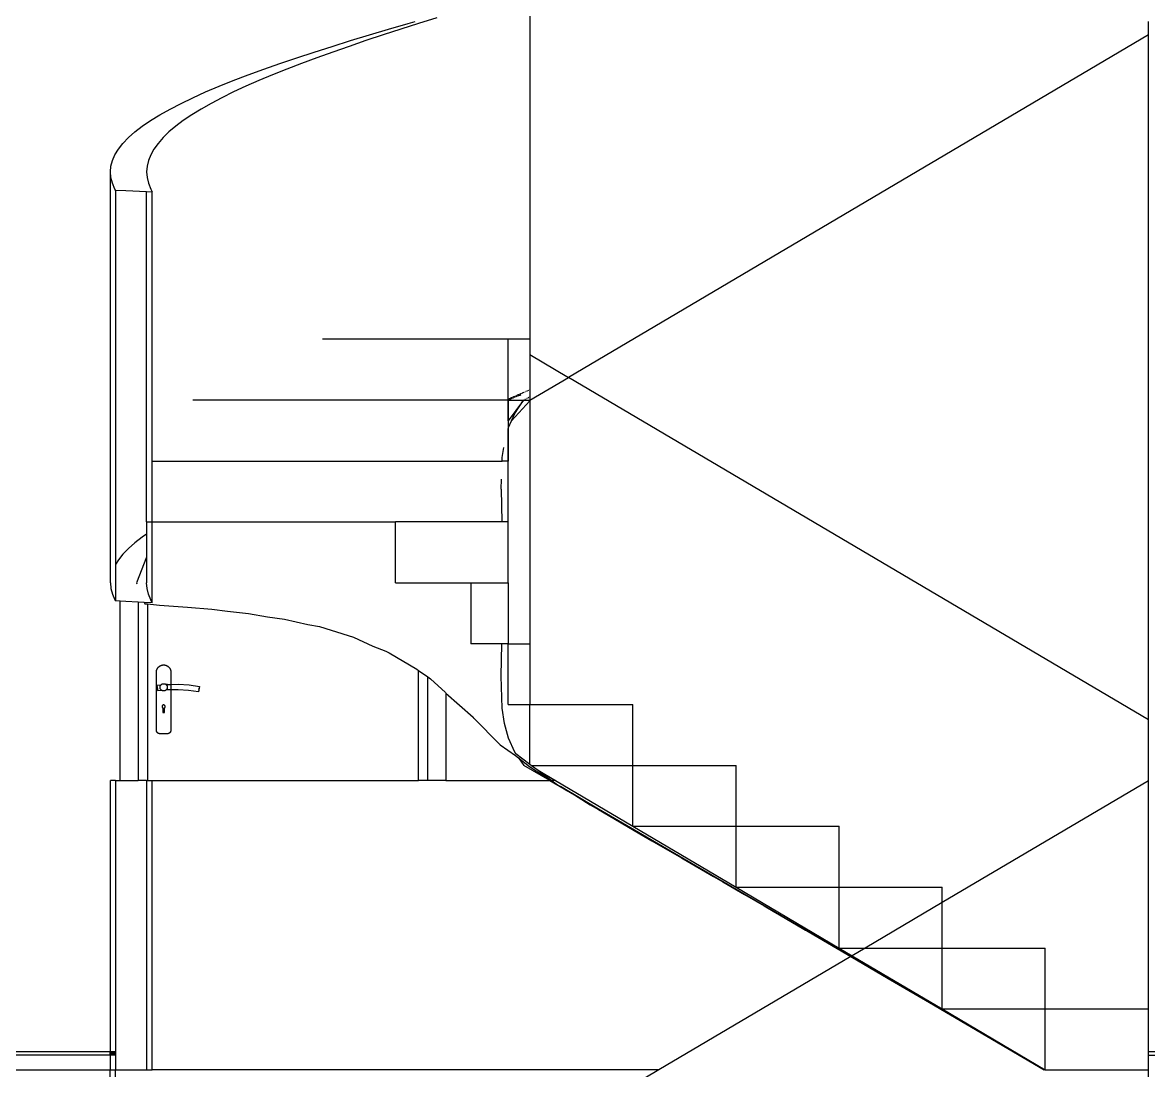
# Model space of a CAD drawing. Header units: centimetres. Extents: x -35.5 to -15.9, y -26.1 to -16.5.
# Drawn here: x -24.126 to -21.013, y -22.599 to -19.7 of the extents above; entities that cross this region are included whole.
import ezdxf

# ---------------------------------------------------------------- set-up
doc = ezdxf.new("R2010")
doc.units = ezdxf.units.CM
doc.layers.add('SectionCutEdges', color=7, linetype='Continuous')

msp = doc.modelspace()

# ---------------------------------------------------------------- linework, layer by layer
for p, q in [((-22.7235, -19.6081), (-22.7235, -20.5765)), ((-23.1142, -19.7186), (-23.0602, -19.7028)), ((-23.0311, -19.7028), (-23.0805, -19.7186)), ((-23.0602, -19.7028), (-23.041, -19.6973)), ((-22.981, -19.687), (-23.0311, -19.7028)), ((-23.2194, -19.7502), (-23.1673, -19.7344)), ((-23.1291, -19.7344), (-23.1766, -19.7502)), ((-23.1673, -19.7344), (-23.1142, -19.7186)), ((-23.0805, -19.7186), (-23.1291, -19.7344)), ((-21.0135, -19.7345), (-22.6166, -20.6817)), ((-23.3198, -19.7818), (-23.2702, -19.766)), ((-23.2702, -19.766), (-23.2194, -19.7502)), ((-23.2231, -19.766), (-23.2683, -19.7818)), ((-23.1766, -19.7502), (-23.2231, -19.766)), ((-23.4144, -19.8133), (-23.3679, -19.7976)), ((-23.3679, -19.7976), (-23.3198, -19.7818)), ((-23.3123, -19.7976), (-23.3548, -19.8133)), ((-23.2683, -19.7818), (-23.3123, -19.7976)), ((-23.4593, -19.8291), (-23.4144, -19.8133)), ((-23.3548, -19.8133), (-23.3958, -19.8291)), ((-23.5436, -19.8607), (-23.5024, -19.8449)), ((-23.5024, -19.8449), (-23.4593, -19.8291)), ((-23.4352, -19.8449), (-23.4729, -19.8607)), ((-23.3958, -19.8291), (-23.4352, -19.8449)), ((-23.62, -19.8923), (-23.5829, -19.8765)), ((-23.5829, -19.8765), (-23.5436, -19.8607)), ((-23.5088, -19.8765), (-23.5427, -19.8923)), ((-23.4729, -19.8607), (-23.5088, -19.8765)), ((-23.6878, -19.9239), (-23.6551, -19.9081)), ((-23.6551, -19.9081), (-23.62, -19.8923)), ((-23.5747, -19.9081), (-23.6047, -19.9239)), ((-23.5427, -19.8923), (-23.5747, -19.9081)), ((-21.0135, -21.6289), (-21.0135, -19.8973)), ((-23.7464, -19.9554), (-23.7183, -19.9397)), ((-23.7183, -19.9397), (-23.6878, -19.9239)), ((-23.6325, -19.9397), (-23.6582, -19.9554)), ((-23.6047, -19.9239), (-23.6325, -19.9397)), ((-23.795, -19.987), (-23.772, -19.9712)), ((-23.772, -19.9712), (-23.7464, -19.9554)), ((-23.6816, -19.9712), (-23.7026, -19.987)), ((-23.6582, -19.9554), (-23.6816, -19.9712)), ((-23.8334, -20.0186), (-23.8155, -20.0028)), ((-23.8155, -20.0028), (-23.795, -19.987)), ((-23.7214, -20.0028), (-23.7377, -20.0186)), ((-23.7026, -19.987), (-23.7214, -20.0028)), ((-23.861, -20.0502), (-23.8485, -20.0344)), ((-23.8485, -20.0344), (-23.8334, -20.0186)), ((-23.7515, -20.0344), (-23.7629, -20.0502)), ((-23.7377, -20.0186), (-23.7515, -20.0344)), ((-23.8777, -20.0817), (-23.8708, -20.066)), ((-23.8708, -20.066), (-23.861, -20.0502)), ((-23.7718, -20.066), (-23.7782, -20.0817)), ((-23.7629, -20.0502), (-23.7718, -20.066)), ((-23.8833, -20.1133), (-23.8819, -20.0975)), ((-23.8819, -20.0975), (-23.8777, -20.0817)), ((-23.782, -20.0975), (-23.7833, -20.1133)), ((-23.7782, -20.0817), (-23.782, -20.0975)), ((-23.8833, -21.2501), (-23.8833, -20.1133)), ((-23.8819, -20.1291), (-23.8833, -20.1133)), ((-23.8777, -20.1449), (-23.8819, -20.1291)), ((-23.7833, -20.1133), (-23.782, -20.1291)), ((-23.782, -20.1291), (-23.7782, -20.1449)), ((-23.8708, -20.1607), (-23.8777, -20.1449)), ((-23.869, -20.1636), (-23.8708, -20.1607)), ((-23.7833, -21.0817), (-23.7833, -20.1677)), ((-23.7782, -20.1449), (-23.7718, -20.1607)), ((-23.7718, -20.1607), (-23.7675, -20.1684)), ((-22.7833, -20.5765), (-23.2967, -20.5765)), ((-22.7833, -20.7417), (-22.7833, -20.5765)), ((-22.7235, -20.5765), (-22.7833, -20.5765)), ((-22.7235, -20.5765), (-22.7235, -20.6186)), ((-22.7235, -20.6186), (-22.6166, -20.6817)), ((-22.7235, -20.6186), (-22.7235, -20.7157)), ((-22.7235, -20.7449), (-22.6166, -20.6817)), ((-21.0135, -21.6289), (-22.6166, -20.6817)), ((-22.7608, -20.732), (-22.7585, -20.731)), ((-22.7573, -20.7305), (-22.7549, -20.7294)), ((-22.7537, -20.7289), (-22.7524, -20.7283)), ((-22.7537, -20.7316), (-22.7524, -20.7311)), ((-22.7537, -20.7317), (-22.7524, -20.7312)), ((-22.7512, -20.7278), (-22.7486, -20.7267)), ((-22.7512, -20.7306), (-22.7486, -20.7296)), ((-22.7512, -20.7307), (-22.7489, -20.7298)), ((-22.7473, -20.7261), (-22.7459, -20.7255)), ((-22.7446, -20.725), (-22.7432, -20.7244)), ((-22.7419, -20.7238), (-22.7391, -20.7226)), ((-22.7377, -20.722), (-22.7363, -20.7214)), ((-22.7349, -20.7208), (-22.7335, -20.7202)), ((-22.7321, -20.7196), (-22.7307, -20.7189)), ((-22.7292, -20.7183), (-22.7264, -20.7171)), ((-22.7249, -20.7164), (-22.7235, -20.7157)), ((-22.7235, -20.7157), (-22.7235, -20.7348)), ((-22.7833, -20.7449), (-23.6553, -20.7449)), ((-22.7833, -20.7417), (-22.783, -20.7415)), ((-22.7833, -20.7432), (-22.7833, -20.7417)), ((-22.7833, -20.7432), (-22.783, -20.7431)), ((-22.7833, -20.7434), (-22.7833, -20.7432)), ((-22.7833, -20.7434), (-22.783, -20.7433)), ((-22.7833, -20.7449), (-22.7833, -20.7434)), ((-22.7833, -20.7449), (-22.7833, -20.7449)), ((-22.7407, -20.7449), (-22.7833, -20.8021)), ((-22.7833, -20.7449), (-22.7833, -20.8021)), ((-22.7833, -20.8021), (-22.7833, -20.7449)), ((-22.7833, -20.7449), (-22.7407, -20.7449)), ((-22.7833, -20.7449), (-22.7832, -20.7449)), ((-22.7828, -20.7415), (-22.7798, -20.7402)), ((-22.7828, -20.743), (-22.7798, -20.7418)), ((-22.7828, -20.7432), (-22.7798, -20.742)), ((-22.7793, -20.7399), (-22.777, -20.7389)), ((-22.7793, -20.7416), (-22.777, -20.7407)), ((-22.7793, -20.7418), (-22.777, -20.7409)), ((-22.7763, -20.7387), (-22.7741, -20.7377)), ((-22.7763, -20.7405), (-22.7741, -20.7396)), ((-22.7763, -20.7407), (-22.7741, -20.7398)), ((-22.7743, -20.8023), (-22.7235, -20.7464)), ((-22.7734, -20.7374), (-22.7709, -20.7363)), ((-22.7734, -20.7393), (-22.7709, -20.7383)), ((-22.7734, -20.7395), (-22.7709, -20.7385)), ((-22.77, -20.7359), (-22.7681, -20.7351)), ((-22.77, -20.738), (-22.7681, -20.7373)), ((-22.77, -20.7382), (-22.7681, -20.7374)), ((-22.7671, -20.7347), (-22.7641, -20.7334)), ((-22.7671, -20.7369), (-22.7641, -20.7357)), ((-22.7671, -20.737), (-22.7641, -20.7358)), ((-22.765, -20.7814), (-22.7407, -20.7449)), ((-22.763, -20.7329), (-22.7619, -20.7324)), ((-22.763, -20.7353), (-22.7619, -20.7348)), ((-22.763, -20.7354), (-22.7619, -20.735)), ((-22.7608, -20.7344), (-22.7585, -20.7335)), ((-22.7608, -20.7345), (-22.7585, -20.7336)), ((-22.7573, -20.733), (-22.7549, -20.7321)), ((-22.7573, -20.7331), (-22.7549, -20.7322)), ((-22.7407, -20.7449), (-22.7406, -20.7448)), ((-22.7407, -20.7449), (-22.7235, -20.7449)), ((-22.7406, -20.7448), (-22.7391, -20.7439)), ((-22.7377, -20.7431), (-22.7363, -20.7423)), ((-22.7349, -20.7415), (-22.7335, -20.7407)), ((-22.7321, -20.7398), (-22.7307, -20.739)), ((-22.7292, -20.7382), (-22.7264, -20.7365)), ((-22.7249, -20.7356), (-22.7235, -20.7348)), ((-22.7235, -20.7348), (-22.7235, -20.7449)), ((-22.7235, -20.7449), (-22.7235, -20.7464)), ((-22.7235, -20.7464), (-22.7235, -21.4185)), ((-22.7743, -20.8023), (-22.765, -20.7814)), ((-22.7833, -20.8021), (-22.7833, -20.8022)), ((-22.7833, -20.8022), (-22.7833, -20.824)), ((-22.7833, -20.824), (-22.7822, -20.8203)), ((-22.7833, -20.8241), (-22.7833, -20.824)), ((-22.7833, -20.8241), (-22.7833, -20.9133)), ((-22.7833, -20.9133), (-22.7833, -20.8241)), ((-22.7822, -20.8203), (-22.7743, -20.8023)), ((-22.8, -20.9033), (-22.7959, -20.8761)), ((-23.7675, -20.9133), (-22.8059, -20.9133)), ((-22.8059, -20.9133), (-22.8004, -20.9133)), ((-22.8004, -20.9133), (-22.8, -20.9033)), ((-22.7833, -20.9133), (-22.8004, -20.9133)), ((-22.7833, -21.0817), (-22.7833, -20.9133)), ((-22.8032, -20.9913), (-22.8022, -20.9633)), ((-22.8032, -20.9913), (-22.801, -21.0812)), ((-23.7833, -21.0817), (-23.7833, -21.1158)), ((-23.7833, -21.0817), (-23.7782, -21.0817)), ((-23.7782, -21.0817), (-23.7678, -21.0817)), ((-22.7833, -21.0817), (-23.0953, -21.0817)), ((-22.7833, -21.2501), (-22.7833, -21.0817)), ((-23.795, -21.1238), (-23.8155, -21.1396)), ((-23.7833, -21.1158), (-23.795, -21.1238)), ((-23.7833, -21.1158), (-23.7833, -21.1791)), ((-23.8334, -21.1554), (-23.8485, -21.1712)), ((-23.8155, -21.1396), (-23.8334, -21.1554)), ((-23.861, -21.1869), (-23.869, -21.1998)), ((-23.8485, -21.1712), (-23.861, -21.1869)), ((-23.7833, -21.1791), (-23.811, -21.2499)), ((-23.7833, -21.1791), (-23.7833, -21.2501)), ((-23.8833, -21.2501), (-23.8819, -21.2659)), ((-23.811, -21.2499), (-23.81, -21.2525)), ((-23.782, -21.2659), (-23.7833, -21.2501)), ((-22.8864, -21.2501), (-22.7833, -21.2501)), ((-22.7833, -21.2501), (-22.7833, -21.4185)), ((-22.7833, -21.2501), (-22.7833, -21.2501)), ((-23.8819, -21.2659), (-23.8777, -21.2817)), ((-23.8777, -21.2817), (-23.8708, -21.2975)), ((-23.7782, -21.2817), (-23.782, -21.2659)), ((-23.7718, -21.2975), (-23.7782, -21.2817)), ((-23.8708, -21.2975), (-23.869, -21.3004)), ((-23.856, -21.7973), (-23.856, -21.3011)), ((-23.806, -21.3035), (-23.806, -21.7973)), ((-23.7898, -21.3042), (-23.7882, -21.3083)), ((-23.781, -21.3087), (-23.781, -21.7973)), ((-23.7675, -21.3052), (-23.7718, -21.2975)), ((-22.8032, -21.5087), (-22.801, -21.4187)), ((-22.801, -21.4187), (-22.801, -21.4185)), ((-22.7833, -21.5869), (-22.7833, -21.4185)), ((-23.7432, -21.4786), (-23.7427, -21.4785)), ((-23.7427, -21.4785), (-23.7423, -21.4783)), ((-23.7423, -21.4783), (-23.7418, -21.4782)), ((-23.7418, -21.4782), (-23.7413, -21.478)), ((-23.7413, -21.478), (-23.7408, -21.4779)), ((-23.7408, -21.4779), (-23.7404, -21.4778)), ((-23.7404, -21.4778), (-23.7399, -21.4777)), ((-23.7399, -21.4777), (-23.7394, -21.4776)), ((-23.7394, -21.4776), (-23.7389, -21.4775)), ((-23.7389, -21.4775), (-23.7384, -21.4774)), ((-23.7384, -21.4774), (-23.7379, -21.4774)), ((-23.7379, -21.4774), (-23.7375, -21.4774)), ((-23.7375, -21.4774), (-23.737, -21.4773)), ((-23.737, -21.4773), (-23.7365, -21.4773)), ((-23.7365, -21.4773), (-23.736, -21.4773)), ((-23.736, -21.4773), (-23.7355, -21.4773)), ((-23.7355, -21.4773), (-23.735, -21.4773)), ((-23.735, -21.4773), (-23.7345, -21.4774)), ((-23.7345, -21.4774), (-23.734, -21.4774)), ((-23.734, -21.4774), (-23.7335, -21.4774)), ((-23.7335, -21.4774), (-23.7331, -21.4775)), ((-23.7331, -21.4775), (-23.7326, -21.4776)), ((-23.7326, -21.4776), (-23.7321, -21.4777)), ((-23.7321, -21.4777), (-23.7316, -21.4778)), ((-23.7316, -21.4778), (-23.7311, -21.4779)), ((-23.7311, -21.4779), (-23.7307, -21.478)), ((-23.7307, -21.478), (-23.7302, -21.4782)), ((-23.7302, -21.4782), (-23.7297, -21.4783)), ((-23.7297, -21.4783), (-23.7292, -21.4785)), ((-23.7292, -21.4785), (-23.7288, -21.4786)), ((-23.756, -21.4963), (-23.7559, -21.4958)), ((-23.756, -21.4968), (-23.756, -21.4963)), ((-23.756, -21.4973), (-23.756, -21.4968)), ((-23.756, -21.6578), (-23.756, -21.4973)), ((-23.7559, -21.4953), (-23.7558, -21.4948)), ((-23.7559, -21.4958), (-23.7559, -21.4953)), ((-23.7558, -21.4944), (-23.7557, -21.4939)), ((-23.7558, -21.4948), (-23.7558, -21.4944)), ((-23.7557, -21.4939), (-23.7556, -21.4934)), ((-23.7556, -21.4934), (-23.7555, -21.4929)), ((-23.7555, -21.4929), (-23.7554, -21.4924)), ((-23.7554, -21.4924), (-23.7553, -21.492)), ((-23.7553, -21.492), (-23.7551, -21.4915)), ((-23.7551, -21.4915), (-23.755, -21.491)), ((-23.755, -21.491), (-23.7548, -21.4906)), ((-23.7548, -21.4906), (-23.7546, -21.4901)), ((-23.7546, -21.4901), (-23.7545, -21.4896)), ((-23.7545, -21.4896), (-23.7543, -21.4892)), ((-23.7543, -21.4892), (-23.7541, -21.4887)), ((-23.7541, -21.4887), (-23.7538, -21.4883)), ((-23.7538, -21.4883), (-23.7536, -21.4879)), ((-23.7536, -21.4879), (-23.7534, -21.4874)), ((-23.7534, -21.4874), (-23.7531, -21.487)), ((-23.7531, -21.487), (-23.7529, -21.4866)), ((-23.7529, -21.4866), (-23.7526, -21.4862)), ((-23.7526, -21.4862), (-23.7523, -21.4858)), ((-23.7523, -21.4858), (-23.752, -21.4854)), ((-23.752, -21.4854), (-23.7518, -21.485)), ((-23.7518, -21.485), (-23.7514, -21.4846)), ((-23.7514, -21.4846), (-23.7511, -21.4842)), ((-23.7511, -21.4842), (-23.7508, -21.4839)), ((-23.7508, -21.4839), (-23.7505, -21.4835)), ((-23.7505, -21.4835), (-23.7501, -21.4832)), ((-23.7501, -21.4832), (-23.7498, -21.4828)), ((-23.7498, -21.4828), (-23.7494, -21.4825)), ((-23.7494, -21.4825), (-23.749, -21.4822)), ((-23.749, -21.4822), (-23.7487, -21.4818)), ((-23.7487, -21.4818), (-23.7483, -21.4815)), ((-23.7483, -21.4815), (-23.7479, -21.4812)), ((-23.7479, -21.4812), (-23.7475, -21.4809)), ((-23.7475, -21.4809), (-23.7471, -21.4807)), ((-23.7471, -21.4807), (-23.7467, -21.4804)), ((-23.7467, -21.4804), (-23.7463, -21.4801)), ((-23.7463, -21.4801), (-23.7458, -21.4799)), ((-23.7458, -21.4799), (-23.7454, -21.4797)), ((-23.7454, -21.4797), (-23.745, -21.4794)), ((-23.745, -21.4794), (-23.7445, -21.4792)), ((-23.7445, -21.4792), (-23.7441, -21.479)), ((-23.7441, -21.479), (-23.7436, -21.4788)), ((-23.7436, -21.4788), (-23.7432, -21.4786)), ((-23.7288, -21.4786), (-23.7283, -21.4788)), ((-23.7283, -21.4788), (-23.7279, -21.479)), ((-23.7279, -21.479), (-23.7274, -21.4792)), ((-23.7274, -21.4792), (-23.727, -21.4794)), ((-23.727, -21.4794), (-23.7266, -21.4797)), ((-23.7266, -21.4797), (-23.7261, -21.4799)), ((-23.7261, -21.4799), (-23.7257, -21.4801)), ((-23.7257, -21.4801), (-23.7253, -21.4804)), ((-23.7253, -21.4804), (-23.7249, -21.4807)), ((-23.7249, -21.4807), (-23.7245, -21.4809)), ((-23.7245, -21.4809), (-23.7241, -21.4812)), ((-23.7241, -21.4812), (-23.7237, -21.4815)), ((-23.7237, -21.4815), (-23.7233, -21.4818)), ((-23.7233, -21.4818), (-23.7229, -21.4822)), ((-23.7229, -21.4822), (-23.7226, -21.4825)), ((-23.7226, -21.4825), (-23.7222, -21.4828)), ((-23.7222, -21.4828), (-23.7218, -21.4832)), ((-23.7218, -21.4832), (-23.7215, -21.4835)), ((-23.7215, -21.4835), (-23.7212, -21.4839)), ((-23.7212, -21.4839), (-23.7208, -21.4842)), ((-23.7208, -21.4842), (-23.7205, -21.4846)), ((-23.7205, -21.4846), (-23.7202, -21.485)), ((-23.7202, -21.485), (-23.7199, -21.4854)), ((-23.7199, -21.4854), (-23.7196, -21.4858)), ((-23.7196, -21.4858), (-23.7194, -21.4862)), ((-23.7194, -21.4862), (-23.7191, -21.4866)), ((-23.7191, -21.4866), (-23.7188, -21.487)), ((-23.7188, -21.487), (-23.7186, -21.4874)), ((-23.7186, -21.4874), (-23.7183, -21.4879)), ((-23.7183, -21.4879), (-23.7181, -21.4883)), ((-23.7181, -21.4883), (-23.7179, -21.4887)), ((-23.7179, -21.4887), (-23.7177, -21.4892)), ((-23.7177, -21.4892), (-23.7175, -21.4896)), ((-23.7175, -21.4896), (-23.7173, -21.4901)), ((-23.7173, -21.4901), (-23.7172, -21.4906)), ((-23.7172, -21.4906), (-23.717, -21.491)), ((-23.717, -21.491), (-23.7168, -21.4915)), ((-23.7168, -21.4915), (-23.7167, -21.492)), ((-23.7167, -21.492), (-23.7166, -21.4924)), ((-23.7166, -21.4924), (-23.7165, -21.4929)), ((-23.7165, -21.4929), (-23.7164, -21.4934)), ((-23.7164, -21.4934), (-23.7163, -21.4939)), ((-23.7163, -21.4939), (-23.7162, -21.4944)), ((-23.7162, -21.4944), (-23.7161, -21.4948)), ((-23.7161, -21.4948), (-23.7161, -21.4953)), ((-23.7161, -21.4953), (-23.716, -21.4958)), ((-23.716, -21.4958), (-23.716, -21.4963)), ((-23.716, -21.4963), (-23.716, -21.4968)), ((-23.716, -21.4968), (-23.716, -21.4973)), ((-23.716, -21.4973), (-23.716, -21.5311)), ((-23.031, -21.7973), (-23.031, -21.493)), ((-22.8001, -21.5967), (-22.8032, -21.5087)), ((-23.7438, -21.5329), (-23.7544, -21.5339)), ((-23.7544, -21.5339), (-23.7525, -21.5488)), ((-23.7544, -21.5339), (-23.7544, -21.5341)), ((-23.7544, -21.5341), (-23.7544, -21.5339)), ((-23.7544, -21.5341), (-23.7544, -21.5345)), ((-23.7544, -21.5345), (-23.7544, -21.5341)), ((-23.7538, -21.5386), (-23.7536, -21.54)), ((-23.7536, -21.54), (-23.7535, -21.5414)), ((-23.7535, -21.5414), (-23.7536, -21.54)), ((-23.746, -21.5392), (-23.7459, -21.5382)), ((-23.7459, -21.5402), (-23.746, -21.5392)), ((-23.7459, -21.5382), (-23.7458, -21.5373)), ((-23.7458, -21.5412), (-23.7459, -21.5402)), ((-23.7458, -21.5373), (-23.7456, -21.5363)), ((-23.7456, -21.5363), (-23.7452, -21.5354)), ((-23.7452, -21.5354), (-23.7448, -21.5345)), ((-23.7448, -21.5345), (-23.7443, -21.5337)), ((-23.7443, -21.5337), (-23.7438, -21.5329)), ((-23.7438, -21.5329), (-23.7437, -21.5329)), ((-23.7437, -21.5329), (-23.7431, -21.5322)), ((-23.7431, -21.5322), (-23.7423, -21.5315)), ((-23.7423, -21.5315), (-23.7415, -21.5309)), ((-23.7415, -21.5309), (-23.7407, -21.5304)), ((-23.7407, -21.5304), (-23.7398, -21.53)), ((-23.7398, -21.53), (-23.7389, -21.5297)), ((-23.7389, -21.5297), (-23.7379, -21.5294)), ((-23.7379, -21.5294), (-23.737, -21.5293)), ((-23.737, -21.5293), (-23.736, -21.5292)), ((-23.736, -21.5292), (-23.735, -21.5293)), ((-23.735, -21.5293), (-23.734, -21.5294)), ((-23.734, -21.5294), (-23.7331, -21.5297)), ((-23.7331, -21.5297), (-23.7322, -21.53)), ((-23.7322, -21.53), (-23.7313, -21.5304)), ((-23.7313, -21.5304), (-23.7304, -21.5309)), ((-23.7304, -21.5309), (-23.7296, -21.5315)), ((-23.7296, -21.5315), (-23.7295, -21.5316)), ((-23.725, -21.5312), (-23.7295, -21.5316)), ((-23.7295, -21.5316), (-23.7289, -21.5322)), ((-23.7289, -21.5322), (-23.7283, -21.5329)), ((-23.7283, -21.5329), (-23.7277, -21.5337)), ((-23.7277, -21.5337), (-23.7272, -21.5345)), ((-23.7272, -21.5345), (-23.7267, -21.5354)), ((-23.7267, -21.5354), (-23.7264, -21.5363)), ((-23.7264, -21.5363), (-23.7262, -21.5373)), ((-23.7262, -21.5373), (-23.726, -21.5382)), ((-23.726, -21.5402), (-23.7262, -21.5412)), ((-23.726, -21.5382), (-23.726, -21.5392)), ((-23.726, -21.5392), (-23.726, -21.5402)), ((-23.725, -21.5312), (-23.716, -21.5311)), ((-23.716, -21.5311), (-23.6954, -21.5308)), ((-23.716, -21.5311), (-23.716, -21.5323)), ((-23.716, -21.5332), (-23.716, -21.5357)), ((-23.716, -21.5364), (-23.716, -21.5392)), ((-23.716, -21.5399), (-23.716, -21.5412)), ((-23.6954, -21.5308), (-23.6659, -21.5328)), ((-23.6659, -21.5328), (-23.6367, -21.5372)), ((-23.6367, -21.5372), (-23.6395, -21.5519)), ((-23.6367, -21.5373), (-23.6368, -21.5377)), ((-23.6368, -21.5377), (-23.6367, -21.5373)), ((-23.6367, -21.5372), (-23.6367, -21.5373)), ((-23.6367, -21.5373), (-23.6367, -21.5372)), ((-23.006, -21.7973), (-23.006, -21.5099)), ((-23.7535, -21.5414), (-23.7533, -21.5427)), ((-23.7534, -21.542), (-23.7535, -21.5414)), ((-23.7533, -21.5427), (-23.7531, -21.5441)), ((-23.7531, -21.5441), (-23.7532, -21.5434)), ((-23.7412, -21.5477), (-23.7525, -21.5488)), ((-23.7525, -21.5483), (-23.7525, -21.5487)), ((-23.7525, -21.5487), (-23.7525, -21.5483)), ((-23.7525, -21.5487), (-23.7525, -21.5488)), ((-23.7525, -21.5488), (-23.7525, -21.5487)), ((-23.7456, -21.5421), (-23.7458, -21.5412)), ((-23.7452, -21.5431), (-23.7456, -21.5421)), ((-23.7448, -21.5439), (-23.7452, -21.5431)), ((-23.7443, -21.5448), (-23.7448, -21.5439)), ((-23.7437, -21.5456), (-23.7443, -21.5448)), ((-23.7431, -21.5463), (-23.7437, -21.5456)), ((-23.7423, -21.547), (-23.7431, -21.5463)), ((-23.7415, -21.5475), (-23.7423, -21.547)), ((-23.7412, -21.5477), (-23.7415, -21.5475)), ((-23.7407, -21.548), (-23.7412, -21.5477)), ((-23.7398, -21.5485), (-23.7407, -21.548)), ((-23.7389, -21.5488), (-23.7398, -21.5485)), ((-23.7379, -21.549), (-23.7389, -21.5488)), ((-23.737, -21.5492), (-23.7379, -21.549)), ((-23.736, -21.5492), (-23.737, -21.5492)), ((-23.735, -21.5492), (-23.736, -21.5492)), ((-23.734, -21.549), (-23.735, -21.5492)), ((-23.7331, -21.5488), (-23.734, -21.549)), ((-23.7322, -21.5485), (-23.7331, -21.5488)), ((-23.7313, -21.548), (-23.7322, -21.5485)), ((-23.7304, -21.5475), (-23.7313, -21.548)), ((-23.7296, -21.547), (-23.7304, -21.5475)), ((-23.7293, -21.5466), (-23.7296, -21.547)), ((-23.7242, -21.5462), (-23.7293, -21.5466)), ((-23.7289, -21.5463), (-23.7293, -21.5466)), ((-23.7283, -21.5456), (-23.7289, -21.5463)), ((-23.7277, -21.5448), (-23.7283, -21.5456)), ((-23.7272, -21.5439), (-23.7277, -21.5448)), ((-23.7267, -21.5431), (-23.7272, -21.5439)), ((-23.7264, -21.5421), (-23.7267, -21.5431)), ((-23.7262, -21.5412), (-23.7264, -21.5421)), ((-23.716, -21.5461), (-23.7242, -21.5462)), ((-23.716, -21.5426), (-23.716, -21.545)), ((-23.716, -21.5457), (-23.716, -21.5461)), ((-23.6958, -21.5458), (-23.716, -21.5461)), ((-23.716, -21.5461), (-23.716, -21.6578)), ((-23.6675, -21.5477), (-23.6958, -21.5458)), ((-23.6395, -21.5519), (-23.6675, -21.5477)), ((-23.6394, -21.5518), (-23.6395, -21.5519)), ((-23.6395, -21.5519), (-23.6394, -21.5518)), ((-23.6394, -21.5514), (-23.6394, -21.5518)), ((-23.6394, -21.5518), (-23.6394, -21.5514)), ((-23.6386, -21.5473), (-23.6383, -21.5459)), ((-23.6383, -21.5459), (-23.6381, -21.5446)), ((-23.6381, -21.5446), (-23.6378, -21.5432)), ((-23.6378, -21.5432), (-23.6375, -21.5419)), ((-23.6375, -21.5419), (-23.6377, -21.5425)), ((-22.956, -21.5551), (-22.956, -21.7973)), ((-23.7404, -21.5919), (-23.7405, -21.592)), ((-23.7405, -21.592), (-23.7405, -21.5921)), ((-23.7405, -21.5921), (-23.7405, -21.5922)), ((-23.7405, -21.5922), (-23.7405, -21.5923)), ((-23.7405, -21.5923), (-23.7405, -21.5924)), ((-23.7405, -21.5924), (-23.7405, -21.5925)), ((-23.7405, -21.5925), (-23.7405, -21.5926)), ((-23.7405, -21.5926), (-23.7405, -21.5927)), ((-23.7405, -21.5927), (-23.7405, -21.5928)), ((-23.7405, -21.5928), (-23.7405, -21.5928)), ((-23.7405, -21.5928), (-23.7405, -21.5929)), ((-23.7405, -21.5929), (-23.7405, -21.593)), ((-23.7405, -21.593), (-23.7405, -21.593)), ((-23.7405, -21.593), (-23.7404, -21.5931)), ((-23.7403, -21.5913), (-23.7404, -21.5914)), ((-23.7404, -21.5914), (-23.7404, -21.5916)), ((-23.7404, -21.5916), (-23.7404, -21.5917)), ((-23.7404, -21.5917), (-23.7404, -21.5918)), ((-23.7404, -21.5918), (-23.7404, -21.5919)), ((-23.7404, -21.5931), (-23.7404, -21.5932)), ((-23.7404, -21.5932), (-23.7404, -21.5932)), ((-23.7404, -21.5932), (-23.7404, -21.5933)), ((-23.7404, -21.5933), (-23.7404, -21.5934)), ((-23.7404, -21.5934), (-23.7404, -21.5935)), ((-23.7404, -21.5935), (-23.7404, -21.5935)), ((-23.7404, -21.5935), (-23.7404, -21.5936)), ((-23.7404, -21.5936), (-23.7403, -21.5937)), ((-23.7402, -21.591), (-23.7403, -21.5911)), ((-23.7403, -21.5911), (-23.7403, -21.5912)), ((-23.7403, -21.5912), (-23.7403, -21.5913)), ((-23.7403, -21.5937), (-23.7403, -21.5937)), ((-23.7403, -21.5937), (-23.7403, -21.5938)), ((-23.7403, -21.5938), (-23.7403, -21.5939)), ((-23.7403, -21.5939), (-23.7403, -21.5939)), ((-23.7403, -21.5939), (-23.7402, -21.594)), ((-23.7401, -21.5908), (-23.7402, -21.5909)), ((-23.7402, -21.5909), (-23.7402, -21.591)), ((-23.7402, -21.594), (-23.7402, -21.5941)), ((-23.7402, -21.5941), (-23.7402, -21.5941)), ((-23.7402, -21.5941), (-23.7402, -21.5942)), ((-23.7402, -21.5942), (-23.7401, -21.5943)), ((-23.74, -21.5905), (-23.7401, -21.5906)), ((-23.7401, -21.5906), (-23.7401, -21.5907)), ((-23.7401, -21.5907), (-23.7401, -21.5908)), ((-23.7401, -21.5943), (-23.7401, -21.5943)), ((-23.7401, -21.5943), (-23.7401, -21.5944)), ((-23.7401, -21.5944), (-23.7401, -21.5945)), ((-23.7401, -21.5945), (-23.74, -21.5945)), ((-23.7399, -21.5903), (-23.74, -21.5904)), ((-23.74, -21.5904), (-23.74, -21.5905)), ((-23.74, -21.5945), (-23.74, -21.5946)), ((-23.74, -21.5946), (-23.74, -21.5947)), ((-23.74, -21.5947), (-23.7399, -21.5947)), ((-23.7398, -21.5902), (-23.7399, -21.5903)), ((-23.7399, -21.5947), (-23.7399, -21.5948)), ((-23.7399, -21.5948), (-23.7399, -21.5948)), ((-23.7399, -21.5948), (-23.7398, -21.5949)), ((-23.7397, -21.59), (-23.7398, -21.5901)), ((-23.7398, -21.5901), (-23.7398, -21.5902)), ((-23.7398, -21.5949), (-23.7398, -21.595)), ((-23.7398, -21.595), (-23.7397, -21.595)), ((-23.7396, -21.5899), (-23.7397, -21.59)), ((-23.7397, -21.59), (-23.7397, -21.59)), ((-23.7397, -21.595), (-23.7397, -21.5951)), ((-23.7397, -21.5951), (-23.7397, -21.5951)), ((-23.7397, -21.5951), (-23.7396, -21.5952)), ((-23.7395, -21.5898), (-23.7396, -21.5899)), ((-23.7396, -21.5952), (-23.7396, -21.5953)), ((-23.7396, -21.5953), (-23.7395, -21.5953)), ((-23.7394, -21.5896), (-23.7395, -21.5897)), ((-23.7395, -21.5897), (-23.7395, -21.5898)), ((-23.7395, -21.5953), (-23.7395, -21.5954)), ((-23.7395, -21.5954), (-23.7394, -21.5954)), ((-23.7393, -21.5895), (-23.7394, -21.5896)), ((-23.7394, -21.5954), (-23.7394, -21.5955)), ((-23.7394, -21.5955), (-23.7394, -21.5955)), ((-23.7394, -21.5955), (-23.7393, -21.5956)), ((-23.7392, -21.5894), (-23.7393, -21.5895)), ((-23.7393, -21.5956), (-23.7393, -21.5956)), ((-23.7393, -21.5956), (-23.7392, -21.5957)), ((-23.7391, -21.5893), (-23.7392, -21.5894)), ((-23.7392, -21.5894), (-23.7392, -21.5894)), ((-23.7392, -21.5957), (-23.7392, -21.5957)), ((-23.7392, -21.5957), (-23.7391, -21.5958)), ((-23.739, -21.5892), (-23.7391, -21.5893)), ((-23.7391, -21.5958), (-23.7391, -21.5958)), ((-23.7391, -21.5958), (-23.739, -21.5959)), ((-23.7389, -21.5891), (-23.739, -21.5892)), ((-23.739, -21.5959), (-23.739, -21.5959)), ((-23.739, -21.5959), (-23.7389, -21.596)), ((-23.7388, -21.5891), (-23.7389, -21.5891)), ((-23.7389, -21.596), (-23.7388, -21.596)), ((-23.7387, -21.5889), (-23.7388, -21.589)), ((-23.7388, -21.589), (-23.7388, -21.5891)), ((-23.7388, -21.596), (-23.7388, -21.5961)), ((-23.7388, -21.5961), (-23.7387, -21.5961)), ((-23.7386, -21.5889), (-23.7387, -21.5889)), ((-23.7387, -21.5961), (-23.7387, -21.5961)), ((-23.7387, -21.5961), (-23.7386, -21.5962)), ((-23.7385, -21.5888), (-23.7386, -21.5889)), ((-23.7386, -21.5962), (-23.7386, -21.5962)), ((-23.7386, -21.5962), (-23.7385, -21.5963)), ((-23.7384, -21.5887), (-23.7385, -21.5888)), ((-23.7385, -21.5963), (-23.7384, -21.5963)), ((-23.7383, -21.5887), (-23.7384, -21.5887)), ((-23.7384, -21.5963), (-23.7384, -21.5963)), ((-23.7384, -21.5963), (-23.7384, -21.6091)), ((-23.7382, -21.5886), (-23.7383, -21.5887)), ((-23.7381, -21.5886), (-23.7382, -21.5886)), ((-23.738, -21.5885), (-23.7381, -21.5886)), ((-23.7379, -21.5885), (-23.738, -21.5885)), ((-23.7378, -21.5884), (-23.7379, -21.5885)), ((-23.7377, -21.5884), (-23.7378, -21.5884)), ((-23.7376, -21.5883), (-23.7377, -21.5884)), ((-23.7375, -21.5883), (-23.7376, -21.5883)), ((-23.7374, -21.5883), (-23.7375, -21.5883)), ((-23.7373, -21.5882), (-23.7374, -21.5883)), ((-23.7372, -21.5882), (-23.7373, -21.5882)), ((-23.7371, -21.5882), (-23.7372, -21.5882)), ((-23.737, -21.5882), (-23.7371, -21.5882)), ((-23.7369, -21.5881), (-23.737, -21.5882)), ((-23.7368, -21.5881), (-23.7369, -21.5881)), ((-23.7366, -21.5881), (-23.7368, -21.5881)), ((-23.7365, -21.5881), (-23.7366, -21.5881)), ((-23.7364, -21.5881), (-23.7365, -21.5881)), ((-23.7363, -21.5881), (-23.7364, -21.5881)), ((-23.7362, -21.588), (-23.7363, -21.5881)), ((-23.7361, -21.588), (-23.7362, -21.588)), ((-23.736, -21.588), (-23.7361, -21.588)), ((-23.7359, -21.588), (-23.736, -21.588)), ((-23.7358, -21.588), (-23.7359, -21.588)), ((-23.7357, -21.5881), (-23.7358, -21.588)), ((-23.7355, -21.5881), (-23.7357, -21.5881)), ((-23.7354, -21.5881), (-23.7355, -21.5881)), ((-23.7353, -21.5881), (-23.7354, -21.5881)), ((-23.7352, -21.5881), (-23.7353, -21.5881)), ((-23.7351, -21.5881), (-23.7352, -21.5881)), ((-23.735, -21.5882), (-23.7351, -21.5881)), ((-23.7349, -21.5882), (-23.735, -21.5882)), ((-23.7348, -21.5882), (-23.7349, -21.5882)), ((-23.7347, -21.5882), (-23.7348, -21.5882)), ((-23.7346, -21.5883), (-23.7347, -21.5882)), ((-23.7345, -21.5883), (-23.7346, -21.5883)), ((-23.7344, -21.5883), (-23.7345, -21.5883)), ((-23.7343, -21.5884), (-23.7344, -21.5883)), ((-23.7342, -21.5884), (-23.7343, -21.5884)), ((-23.7341, -21.5885), (-23.7342, -21.5884)), ((-23.734, -21.5885), (-23.7341, -21.5885)), ((-23.7339, -21.5886), (-23.734, -21.5885)), ((-23.7338, -21.5886), (-23.7339, -21.5886)), ((-23.7337, -21.5887), (-23.7338, -21.5886)), ((-23.7336, -21.5887), (-23.7337, -21.5887)), ((-23.7335, -21.5888), (-23.7336, -21.5887)), ((-23.7336, -21.6091), (-23.7336, -21.5963)), ((-23.7336, -21.5963), (-23.7335, -21.5963)), ((-23.7334, -21.5889), (-23.7335, -21.5888)), ((-23.7335, -21.5963), (-23.7334, -21.5962)), ((-23.7335, -21.5963), (-23.7335, -21.5963)), ((-23.7333, -21.5889), (-23.7334, -21.5889)), ((-23.7334, -21.5962), (-23.7333, -21.5961)), ((-23.7334, -21.5962), (-23.7334, -21.5962)), ((-23.7332, -21.589), (-23.7333, -21.5889)), ((-23.7333, -21.5961), (-23.7332, -21.5961)), ((-23.7331, -21.5891), (-23.7332, -21.589)), ((-23.7332, -21.5961), (-23.7331, -21.596)), ((-23.7332, -21.5961), (-23.7332, -21.5961)), ((-23.733, -21.5891), (-23.7331, -21.5891)), ((-23.7331, -21.596), (-23.733, -21.5959)), ((-23.7331, -21.596), (-23.7331, -21.596)), ((-23.733, -21.5892), (-23.733, -21.5891)), ((-23.7329, -21.5893), (-23.733, -21.5892)), ((-23.733, -21.5959), (-23.7329, -21.5958)), ((-23.733, -21.5959), (-23.733, -21.5959)), ((-23.7328, -21.5894), (-23.7329, -21.5893)), ((-23.7329, -21.5958), (-23.7328, -21.5957)), ((-23.7329, -21.5958), (-23.7329, -21.5958)), ((-23.7327, -21.5894), (-23.7328, -21.5894)), ((-23.7328, -21.5957), (-23.7327, -21.5956)), ((-23.7328, -21.5957), (-23.7328, -21.5957)), ((-23.7327, -21.5895), (-23.7327, -21.5894)), ((-23.7326, -21.5896), (-23.7327, -21.5895)), ((-23.7327, -21.5956), (-23.7326, -21.5955)), ((-23.7327, -21.5956), (-23.7327, -21.5956)), ((-23.7325, -21.5897), (-23.7326, -21.5896)), ((-23.7326, -21.5955), (-23.7325, -21.5954)), ((-23.7326, -21.5955), (-23.7326, -21.5955)), ((-23.7324, -21.5898), (-23.7325, -21.5897)), ((-23.7325, -21.5954), (-23.7324, -21.5953)), ((-23.7325, -21.5954), (-23.7325, -21.5954)), ((-23.7324, -21.5899), (-23.7324, -21.5898)), ((-23.7323, -21.59), (-23.7324, -21.5899)), ((-23.7324, -21.5953), (-23.7323, -21.5952)), ((-23.7324, -21.5953), (-23.7324, -21.5953)), ((-23.7322, -21.59), (-23.7323, -21.59)), ((-23.7323, -21.5951), (-23.7322, -21.595)), ((-23.7323, -21.5952), (-23.7323, -21.5951)), ((-23.7323, -21.5951), (-23.7323, -21.5951)), ((-23.7322, -21.5901), (-23.7322, -21.59)), ((-23.7321, -21.5902), (-23.7322, -21.5901)), ((-23.7322, -21.5949), (-23.7321, -21.5948)), ((-23.7322, -21.595), (-23.7322, -21.5949)), ((-23.7322, -21.595), (-23.7322, -21.595)), ((-23.7321, -21.5903), (-23.7321, -21.5902)), ((-23.732, -21.5904), (-23.7321, -21.5903)), ((-23.7321, -21.5948), (-23.732, -21.5947)), ((-23.7321, -21.5948), (-23.7321, -21.5948)), ((-23.732, -21.5905), (-23.732, -21.5904)), ((-23.7319, -21.5906), (-23.732, -21.5905)), ((-23.732, -21.5946), (-23.7319, -21.5945)), ((-23.732, -21.5947), (-23.732, -21.5946)), ((-23.732, -21.5947), (-23.732, -21.5947)), ((-23.7319, -21.5907), (-23.7319, -21.5906)), ((-23.7318, -21.5908), (-23.7319, -21.5907)), ((-23.7319, -21.5944), (-23.7319, -21.5943)), ((-23.7319, -21.5943), (-23.7318, -21.5943)), ((-23.7319, -21.5945), (-23.7319, -21.5944)), ((-23.7319, -21.5945), (-23.7319, -21.5945)), ((-23.7318, -21.5909), (-23.7318, -21.5908)), ((-23.7317, -21.591), (-23.7318, -21.5909)), ((-23.7318, -21.5941), (-23.7317, -21.594)), ((-23.7318, -21.5942), (-23.7318, -21.5941)), ((-23.7318, -21.5941), (-23.7318, -21.5941)), ((-23.7318, -21.5943), (-23.7318, -21.5942)), ((-23.7317, -21.5911), (-23.7317, -21.591)), ((-23.7317, -21.5912), (-23.7317, -21.5911)), ((-23.7316, -21.5913), (-23.7317, -21.5912)), ((-23.7317, -21.5938), (-23.7316, -21.5937)), ((-23.7317, -21.5939), (-23.7317, -21.5938)), ((-23.7317, -21.594), (-23.7317, -21.5939)), ((-23.7317, -21.5939), (-23.7317, -21.5939)), ((-23.7316, -21.5914), (-23.7316, -21.5913)), ((-23.7316, -21.5916), (-23.7316, -21.5914)), ((-23.7316, -21.5917), (-23.7316, -21.5916)), ((-23.7316, -21.5918), (-23.7316, -21.5917)), ((-23.7315, -21.5919), (-23.7316, -21.5918)), ((-23.7316, -21.5933), (-23.7315, -21.5932)), ((-23.7316, -21.5934), (-23.7316, -21.5933)), ((-23.7316, -21.5935), (-23.7316, -21.5934)), ((-23.7316, -21.5936), (-23.7316, -21.5935)), ((-23.7316, -21.5935), (-23.7316, -21.5935)), ((-23.7316, -21.5937), (-23.7316, -21.5936)), ((-23.7316, -21.5937), (-23.7316, -21.5937)), ((-23.7315, -21.592), (-23.7315, -21.5919)), ((-23.7315, -21.5921), (-23.7315, -21.592)), ((-23.7315, -21.5922), (-23.7315, -21.5921)), ((-23.7315, -21.5923), (-23.7315, -21.5922)), ((-23.7315, -21.5924), (-23.7315, -21.5923)), ((-23.7315, -21.5925), (-23.7315, -21.5924)), ((-23.7315, -21.5926), (-23.7315, -21.5925)), ((-23.7315, -21.5927), (-23.7315, -21.5926)), ((-23.7315, -21.5928), (-23.7315, -21.5927)), ((-23.7315, -21.5929), (-23.7315, -21.5928)), ((-23.7315, -21.5928), (-23.7315, -21.5928)), ((-23.7315, -21.593), (-23.7315, -21.5929)), ((-23.7315, -21.5931), (-23.7315, -21.593)), ((-23.7315, -21.593), (-23.7315, -21.593)), ((-23.7315, -21.5932), (-23.7315, -21.5931)), ((-23.7315, -21.5932), (-23.7315, -21.5932)), ((-22.7936, -21.639), (-22.8001, -21.5967)), ((-22.7833, -21.5869), (-22.7235, -21.5869)), ((-22.7235, -21.7516), (-22.7235, -21.5869)), ((-23.7384, -21.6091), (-23.7336, -21.6091)), ((-21.0135, -21.7978), (-21.0135, -21.6289)), ((-23.756, -21.658), (-23.756, -21.6578)), ((-23.756, -21.6583), (-23.756, -21.658)), ((-23.756, -21.6585), (-23.756, -21.6583)), ((-23.7559, -21.6588), (-23.756, -21.6585)), ((-23.7559, -21.659), (-23.7559, -21.6588)), ((-23.7559, -21.6593), (-23.7559, -21.659)), ((-23.7558, -21.6595), (-23.7559, -21.6593)), ((-23.7558, -21.6597), (-23.7558, -21.6595)), ((-23.7557, -21.66), (-23.7558, -21.6597)), ((-23.7557, -21.6602), (-23.7557, -21.66)), ((-23.7556, -21.6605), (-23.7557, -21.6602)), ((-23.7556, -21.6607), (-23.7556, -21.6605)), ((-23.7555, -21.6609), (-23.7556, -21.6607)), ((-23.7554, -21.6612), (-23.7555, -21.6609)), ((-23.7553, -21.6614), (-23.7554, -21.6612)), ((-23.7552, -21.6616), (-23.7553, -21.6614)), ((-23.7551, -21.6619), (-23.7552, -21.6616)), ((-23.755, -21.6621), (-23.7551, -21.6619)), ((-23.7549, -21.6623), (-23.755, -21.6621)), ((-23.7548, -21.6625), (-23.7549, -21.6623)), ((-23.7547, -21.6627), (-23.7548, -21.6625)), ((-23.7546, -21.6629), (-23.7547, -21.6627)), ((-23.7544, -21.6631), (-23.7546, -21.6629)), ((-23.7543, -21.6634), (-23.7544, -21.6631)), ((-23.7542, -21.6636), (-23.7543, -21.6634)), ((-23.754, -21.6638), (-23.7542, -21.6636)), ((-23.7539, -21.664), (-23.754, -21.6638)), ((-23.7537, -21.6641), (-23.7539, -21.664)), ((-23.7536, -21.6643), (-23.7537, -21.6641)), ((-23.7534, -21.6645), (-23.7536, -21.6643)), ((-23.7532, -21.6647), (-23.7534, -21.6645)), ((-23.7531, -21.6649), (-23.7532, -21.6647)), ((-23.7529, -21.665), (-23.7531, -21.6649)), ((-23.7527, -21.6652), (-23.7529, -21.665)), ((-23.7525, -21.6654), (-23.7527, -21.6652)), ((-23.7193, -21.6652), (-23.7195, -21.6654)), ((-23.7191, -21.665), (-23.7193, -21.6652)), ((-23.7189, -21.6649), (-23.7191, -21.665)), ((-23.7187, -21.6647), (-23.7189, -21.6649)), ((-23.7186, -21.6645), (-23.7187, -21.6647)), ((-23.7184, -21.6643), (-23.7186, -21.6645)), ((-23.7183, -21.6641), (-23.7184, -21.6643)), ((-23.7181, -21.664), (-23.7183, -21.6641)), ((-23.718, -21.6638), (-23.7181, -21.664)), ((-23.7178, -21.6636), (-23.718, -21.6638)), ((-23.7177, -21.6634), (-23.7178, -21.6636)), ((-23.7175, -21.6631), (-23.7177, -21.6634)), ((-23.7174, -21.6629), (-23.7175, -21.6631)), ((-23.7173, -21.6627), (-23.7174, -21.6629)), ((-23.7172, -21.6625), (-23.7173, -21.6627)), ((-23.7171, -21.6623), (-23.7172, -21.6625)), ((-23.7169, -21.6621), (-23.7171, -21.6623)), ((-23.7168, -21.6619), (-23.7169, -21.6621)), ((-23.7167, -21.6616), (-23.7168, -21.6619)), ((-23.7166, -21.6612), (-23.7167, -21.6614)), ((-23.7167, -21.6614), (-23.7167, -21.6616)), ((-23.7165, -21.6609), (-23.7166, -21.6612)), ((-23.7164, -21.6607), (-23.7165, -21.6609)), ((-23.7163, -21.6605), (-23.7164, -21.6607)), ((-23.7162, -21.66), (-23.7163, -21.6602)), ((-23.7163, -21.6602), (-23.7163, -21.6605)), ((-23.7161, -21.6595), (-23.7162, -21.6597)), ((-23.7162, -21.6597), (-23.7162, -21.66)), ((-23.716, -21.6588), (-23.7161, -21.659)), ((-23.7161, -21.659), (-23.7161, -21.6593)), ((-23.7161, -21.6593), (-23.7161, -21.6595)), ((-23.716, -21.6578), (-23.716, -21.658)), ((-23.716, -21.658), (-23.716, -21.6583)), ((-23.716, -21.6583), (-23.716, -21.6585)), ((-23.716, -21.6585), (-23.716, -21.6588)), ((-22.7823, -21.6797), (-22.7936, -21.639)), ((-23.7523, -21.6655), (-23.7525, -21.6654)), ((-23.7521, -21.6657), (-23.7523, -21.6655)), ((-23.7519, -21.6658), (-23.7521, -21.6657)), ((-23.7517, -21.666), (-23.7519, -21.6658)), ((-23.7515, -21.6661), (-23.7517, -21.666)), ((-23.7513, -21.6662), (-23.7515, -21.6661)), ((-23.7511, -21.6664), (-23.7513, -21.6662)), ((-23.7509, -21.6665), (-23.7511, -21.6664)), ((-23.7507, -21.6666), (-23.7509, -21.6665)), ((-23.7505, -21.6667), (-23.7507, -21.6666)), ((-23.7503, -21.6668), (-23.7505, -21.6667)), ((-23.75, -21.6669), (-23.7503, -21.6668)), ((-23.7498, -21.667), (-23.75, -21.6669)), ((-23.7496, -21.6671), (-23.7498, -21.667)), ((-23.7494, -21.6672), (-23.7496, -21.6671)), ((-23.7491, -21.6673), (-23.7494, -21.6672)), ((-23.7489, -21.6674), (-23.7491, -21.6673)), ((-23.7487, -21.6674), (-23.7489, -21.6674)), ((-23.7484, -21.6675), (-23.7487, -21.6674)), ((-23.7482, -21.6676), (-23.7484, -21.6675)), ((-23.7479, -21.6676), (-23.7482, -21.6676)), ((-23.7477, -21.6677), (-23.7479, -21.6676)), ((-23.7475, -21.6677), (-23.7477, -21.6677)), ((-23.7472, -21.6677), (-23.7475, -21.6677)), ((-23.747, -21.6677), (-23.7472, -21.6677)), ((-23.7467, -21.6678), (-23.747, -21.6677)), ((-23.7465, -21.6678), (-23.7467, -21.6678)), ((-23.7462, -21.6678), (-23.7465, -21.6678)), ((-23.746, -21.6678), (-23.7462, -21.6678)), ((-23.726, -21.6678), (-23.746, -21.6678)), ((-23.7257, -21.6678), (-23.726, -21.6678)), ((-23.7255, -21.6678), (-23.7257, -21.6678)), ((-23.7252, -21.6678), (-23.7255, -21.6678)), ((-23.725, -21.6677), (-23.7252, -21.6678)), ((-23.7248, -21.6677), (-23.725, -21.6677)), ((-23.7245, -21.6677), (-23.7248, -21.6677)), ((-23.7243, -21.6677), (-23.7245, -21.6677)), ((-23.724, -21.6676), (-23.7243, -21.6677)), ((-23.7238, -21.6676), (-23.724, -21.6676)), ((-23.7236, -21.6675), (-23.7238, -21.6676)), ((-23.7233, -21.6674), (-23.7236, -21.6675)), ((-23.7231, -21.6674), (-23.7233, -21.6674)), ((-23.7228, -21.6673), (-23.7231, -21.6674)), ((-23.7226, -21.6672), (-23.7228, -21.6673)), ((-23.7224, -21.6671), (-23.7226, -21.6672)), ((-23.7222, -21.667), (-23.7224, -21.6671)), ((-23.7219, -21.6669), (-23.7222, -21.667)), ((-23.7217, -21.6668), (-23.7219, -21.6669)), ((-23.7215, -21.6667), (-23.7217, -21.6668)), ((-23.7213, -21.6666), (-23.7215, -21.6667)), ((-23.7211, -21.6665), (-23.7213, -21.6666)), ((-23.7208, -21.6664), (-23.7211, -21.6665)), ((-23.7206, -21.6662), (-23.7208, -21.6664)), ((-23.7204, -21.6661), (-23.7206, -21.6662)), ((-23.7202, -21.666), (-23.7204, -21.6661)), ((-23.72, -21.6658), (-23.7202, -21.666)), ((-23.7198, -21.6657), (-23.72, -21.6658)), ((-23.7196, -21.6655), (-23.7198, -21.6657)), ((-23.7195, -21.6654), (-23.7196, -21.6655)), ((-22.765, -21.7186), (-22.7823, -21.6797)), ((-22.7627, -21.722), (-22.765, -21.7186)), ((-22.764, -21.721), (-22.7627, -21.722)), ((-22.7627, -21.722), (-22.7235, -21.7516)), ((-22.7546, -21.7346), (-22.7406, -21.7551)), ((-22.6684, -21.7973), (-22.7406, -21.7551)), ((-22.7235, -21.7516), (-22.7186, -21.7553)), ((-22.7186, -21.7553), (-22.4385, -21.7553)), ((-22.7186, -21.7553), (-22.701, -21.7686)), ((-22.4385, -21.9237), (-22.4385, -21.7553)), ((-22.701, -21.7686), (-22.6524, -21.7973)), ((-22.701, -21.7686), (-22.663, -21.7973)), ((-23.8833, -22.5473), (-23.8833, -21.7973)), ((-23.869, -21.7973), (-23.8833, -21.7973)), ((-23.7833, -21.7973), (-23.7833, -22.5973)), ((-23.7675, -21.7973), (-23.031, -21.7973)), ((-23.006, -21.7973), (-23.031, -21.7973)), ((-22.956, -21.7973), (-23.006, -21.7973)), ((-22.956, -21.7973), (-22.6684, -21.7973)), ((-22.6684, -21.7973), (-22.6004, -21.8371)), ((-22.6524, -21.7973), (-22.663, -21.7973)), ((-22.663, -21.7973), (-22.6511, -21.8063)), ((-22.6524, -21.7973), (-22.4385, -21.9237)), ((-22.5337, -21.8761), (-22.6391, -21.8135)), ((-21.0135, -21.7978), (-21.5835, -22.1345)), ((-21.0135, -22.4289), (-21.0135, -21.7978)), ((-22.076, -22.1439), (-22.5337, -21.8761)), ((-22.4385, -21.9237), (-22.1535, -21.9237)), ((-22.4385, -21.9237), (-22.1535, -22.0921)), ((-22.1535, -22.0921), (-22.1535, -21.9237)), ((-22.1535, -22.0921), (-21.8685, -22.0921)), ((-22.1535, -22.0921), (-21.8685, -22.2605)), ((-21.8685, -22.2605), (-21.8685, -22.0921)), ((-21.9865, -22.1962), (-22.076, -22.1439)), ((-21.9658, -22.2083), (-22.0448, -22.1623)), ((-21.5835, -22.1345), (-21.7967, -22.2605)), ((-21.9658, -22.2083), (-21.9865, -22.1962)), ((-21.9616, -22.2108), (-21.9658, -22.2083)), ((-21.9616, -22.2107), (-21.9616, -22.2108)), ((-21.8472, -22.2777), (-21.9616, -22.2108)), ((-21.9546, -22.2148), (-21.8472, -22.2777)), ((-21.8364, -22.284), (-22.3667, -22.5973)), ((-21.8685, -22.2605), (-21.7967, -22.2605)), ((-21.8685, -22.2605), (-21.8326, -22.2817)), ((-21.8364, -22.284), (-21.8472, -22.2777)), ((-21.8364, -22.284), (-21.7328, -22.3446)), ((-21.8326, -22.2817), (-21.8362, -22.2839)), ((-21.7967, -22.2605), (-21.8326, -22.2817)), ((-21.8326, -22.2817), (-21.5835, -22.4289)), ((-21.7967, -22.2605), (-21.5835, -22.2605)), ((-21.5835, -22.4289), (-21.5835, -22.2605)), ((-21.7328, -22.3446), (-21.6183, -22.4116)), ((-21.6183, -22.4116), (-21.3013, -22.597)), ((-21.5835, -22.4289), (-21.2985, -22.4289)), ((-21.5835, -22.4289), (-21.2985, -22.5973)), ((-23.8835, -22.5573), (-23.8835, -22.5473)), ((-23.8833, -22.5973), (-23.8833, -22.5573)), ((-23.8831, -22.5573), (-23.8831, -22.5473)), ((-23.8821, -22.5573), (-23.8821, -22.5473)), ((-23.8803, -22.5573), (-23.8803, -22.5473)), ((-23.8779, -22.5573), (-23.8779, -22.5473)), ((-23.8748, -22.5573), (-23.8748, -22.5473)), ((-23.8709, -22.5573), (-23.8709, -22.5473)), ((-21.3895, -22.5454), (-21.3013, -22.597)), ((-23.8835, -22.8973), (-23.8835, -22.5973)), ((-23.8692, -22.5973), (-23.869, -22.5973)), ((-22.3667, -22.5973), (-23.7675, -22.5973)), ((-22.3667, -22.5973), (-22.7235, -22.8081))]:
    msp.add_line(p, q)
at = {"layer": 'SectionCutEdges'}
for p, q in [((-21.0135, -19.7345), (-21.0135, -19.6973)), ((-21.0135, -19.8973), (-21.0135, -19.7345)), ((-21.0135, -19.8973), (-21.0128, -19.8973)), ((-23.869, -20.1636), (-23.8402, -20.1652)), ((-23.869, -20.1636), (-23.869, -21.1998)), ((-23.8402, -20.1652), (-23.7833, -20.1677)), ((-23.7833, -20.1677), (-23.7675, -20.1684)), ((-23.7675, -20.9133), (-23.7675, -20.1684)), ((-23.7675, -21.0817), (-23.7675, -20.9133)), ((-23.7675, -21.0817), (-23.7678, -21.0817)), ((-23.7675, -21.0817), (-23.6616, -21.0817)), ((-23.7675, -21.1901), (-23.7675, -21.0817)), ((-23.6616, -21.0817), (-23.0953, -21.0817)), ((-23.0953, -21.2501), (-23.0953, -21.0817)), ((-23.7675, -21.3052), (-23.7675, -21.1901)), ((-23.869, -21.1998), (-23.869, -21.3004)), ((-23.0953, -21.2501), (-22.8864, -21.2501)), ((-22.8864, -21.2501), (-22.8864, -21.4185)), ((-23.856, -21.3011), (-23.869, -21.3004)), ((-23.8402, -21.3019), (-23.856, -21.3011)), ((-23.806, -21.3035), (-23.8402, -21.3019)), ((-23.7898, -21.3042), (-23.806, -21.3035)), ((-23.7675, -21.3052), (-23.7898, -21.3042)), ((-23.7882, -21.3083), (-23.781, -21.3087)), ((-23.781, -21.3087), (-23.7803, -21.3087)), ((-23.7803, -21.3087), (-23.7477, -21.3121)), ((-23.7477, -21.3121), (-23.67, -21.3176)), ((-23.67, -21.3176), (-23.6028, -21.3232)), ((-23.6028, -21.3232), (-23.5595, -21.3289)), ((-23.5595, -21.3289), (-23.5018, -21.335)), ((-23.5018, -21.335), (-23.4487, -21.344)), ((-23.4487, -21.344), (-23.4022, -21.3504)), ((-23.4022, -21.3504), (-23.3376, -21.365)), ((-23.3376, -21.365), (-23.3049, -21.3712)), ((-23.3049, -21.3712), (-23.2257, -21.3961)), ((-23.2257, -21.3961), (-23.211, -21.4001)), ((-23.211, -21.4001), (-23.1574, -21.4251)), ((-23.1574, -21.4251), (-23.1214, -21.4395)), ((-23.1214, -21.4395), (-23.1126, -21.4438)), ((-23.1126, -21.4438), (-23.0363, -21.4894)), ((-22.801, -21.4185), (-22.8864, -21.4185)), ((-22.7833, -21.4185), (-22.801, -21.4185)), ((-22.7833, -21.4185), (-22.7235, -21.4185)), ((-22.7235, -21.4185), (-22.7235, -21.5869)), ((-23.0363, -21.4894), (-23.031, -21.493)), ((-23.031, -21.493), (-23.006, -21.5099)), ((-23.006, -21.5099), (-22.9979, -21.5154)), ((-22.9979, -21.5154), (-22.9572, -21.554)), ((-22.9572, -21.554), (-22.956, -21.5551)), ((-22.956, -21.5551), (-22.8807, -21.6221)), ((-22.7235, -21.5869), (-22.4385, -21.5869)), ((-22.4385, -21.7553), (-22.4385, -21.5869)), ((-22.8807, -21.6221), (-22.8799, -21.6233)), ((-22.8799, -21.6233), (-22.879, -21.6241)), ((-22.879, -21.6241), (-22.8054, -21.6983)), ((-22.8054, -21.6983), (-22.7635, -21.7275)), ((-22.7635, -21.7275), (-22.7546, -21.7346)), ((-22.7546, -21.7346), (-22.7247, -21.7587)), ((-22.4385, -21.7553), (-22.1535, -21.7553)), ((-22.1535, -21.9237), (-22.1535, -21.7553)), ((-22.7247, -21.7587), (-22.6481, -21.8085)), ((-23.869, -21.7973), (-23.869, -22.5973)), ((-23.869, -21.7973), (-23.856, -21.7973)), ((-23.856, -21.7973), (-23.806, -21.7973)), ((-23.7833, -21.7973), (-23.806, -21.7973)), ((-23.7833, -21.7973), (-23.781, -21.7973)), ((-23.781, -21.7973), (-23.7675, -21.7973)), ((-23.7675, -22.5973), (-23.7675, -21.7973)), ((-22.6481, -21.8085), (-22.6469, -21.8089)), ((-22.6469, -21.8089), (-22.6391, -21.8135)), ((-22.6391, -21.8135), (-22.6209, -21.8245)), ((-22.6209, -21.8245), (-22.6004, -21.8371)), ((-22.6004, -21.8371), (-22.5567, -21.8641)), ((-22.5567, -21.8641), (-22.5336, -21.8776)), ((-22.5336, -21.8776), (-22.4716, -21.9143)), ((-22.4716, -21.9143), (-22.4191, -21.9447)), ((-22.4191, -21.9447), (-22.3863, -21.9639)), ((-22.1535, -21.9237), (-21.8685, -21.9237)), ((-21.8685, -22.0921), (-21.8685, -21.9237)), ((-22.3863, -21.9639), (-22.3047, -22.0112)), ((-22.3047, -22.0112), (-22.3045, -22.0113)), ((-22.3045, -22.0113), (-22.2998, -22.0141)), ((-22.2998, -22.0141), (-22.2157, -22.063)), ((-22.2157, -22.063), (-22.1904, -22.0776)), ((-22.1904, -22.0776), (-22.1304, -22.1126)), ((-21.8685, -22.0921), (-21.5835, -22.0921)), ((-21.5835, -22.1345), (-21.5835, -22.0921)), ((-22.1304, -22.1126), (-22.076, -22.1439)), ((-22.076, -22.1439), (-22.0459, -22.1616)), ((-22.0459, -22.1616), (-22.0448, -22.1623)), ((-22.0448, -22.1623), (-21.9865, -22.1962)), ((-21.5835, -22.2605), (-21.5835, -22.1345)), ((-21.9865, -22.1962), (-21.9616, -22.2107)), ((-21.9616, -22.2107), (-21.9592, -22.2121)), ((-21.9592, -22.2121), (-21.9546, -22.2148)), ((-21.8472, -22.2775), (-21.9546, -22.2148)), ((-21.8472, -22.2775), (-21.7894, -22.3113)), ((-21.5835, -22.2605), (-21.2985, -22.2605)), ((-21.2985, -22.4289), (-21.2985, -22.2605)), ((-21.7894, -22.3113), (-21.7328, -22.3446)), ((-21.7328, -22.3446), (-21.7068, -22.3595)), ((-21.619, -22.4109), (-21.7068, -22.3595)), ((-21.619, -22.4109), (-21.6183, -22.4116)), ((-21.6183, -22.4116), (-21.5338, -22.4608)), ((-21.2985, -22.4289), (-21.0135, -22.4289)), ((-21.2985, -22.5973), (-21.2985, -22.4289)), ((-21.0135, -22.5473), (-21.0135, -22.4289)), ((-21.5338, -22.4608), (-21.5039, -22.4783)), ((-21.5039, -22.4783), (-21.5039, -22.4783)), ((-21.3895, -22.5453), (-21.5039, -22.4783)), ((-23.8835, -22.5473), (-24.3435, -22.5473)), ((-23.8835, -22.5573), (-24.3435, -22.5573)), ((-23.8833, -22.5473), (-23.8835, -22.5473)), ((-23.8835, -22.5573), (-23.8833, -22.5573)), ((-23.8831, -22.5473), (-23.8833, -22.5473)), ((-23.8831, -22.5573), (-23.8833, -22.5573)), ((-23.8821, -22.5473), (-23.8831, -22.5473)), ((-23.8821, -22.5573), (-23.8831, -22.5573)), ((-23.8803, -22.5473), (-23.8821, -22.5473)), ((-23.8803, -22.5573), (-23.8821, -22.5573)), ((-23.8779, -22.5473), (-23.8803, -22.5473)), ((-23.8779, -22.5573), (-23.8803, -22.5573)), ((-23.8748, -22.5473), (-23.8779, -22.5473)), ((-23.8748, -22.5573), (-23.8779, -22.5573)), ((-23.8709, -22.5473), (-23.8748, -22.5473)), ((-23.8709, -22.5573), (-23.8748, -22.5573)), ((-23.8692, -22.5473), (-23.8709, -22.5473)), ((-23.8692, -22.5573), (-23.8709, -22.5573)), ((-23.8692, -22.5573), (-23.8692, -22.5473)), ((-21.3895, -22.5453), (-21.3895, -22.5454)), ((-21.3895, -22.5454), (-21.3682, -22.5578)), ((-21.3013, -22.597), (-21.3682, -22.5578)), ((-21.0135, -22.5573), (-21.0135, -22.5473)), ((-20.7335, -22.5473), (-21.0135, -22.5473)), ((-21.0135, -22.5973), (-21.0135, -22.5573)), ((-21.0135, -22.5573), (-20.7335, -22.5573)), ((-24.3435, -22.5973), (-23.8835, -22.5973)), ((-23.8833, -22.5973), (-23.8835, -22.5973)), ((-23.8833, -22.5973), (-23.8692, -22.5973)), ((-23.8692, -22.8973), (-23.8692, -22.5973)), ((-23.869, -22.5973), (-23.7833, -22.5973)), ((-23.7833, -22.5973), (-23.7675, -22.5973)), ((-21.2985, -22.5973), (-21.0135, -22.5973)), ((-21.0135, -22.5973), (-21.0132, -22.5973)), ((-21.0135, -22.8973), (-21.0135, -22.5973))]:
    msp.add_line(p, q, dxfattribs=at)

doc.saveas('drawing.dxf')
